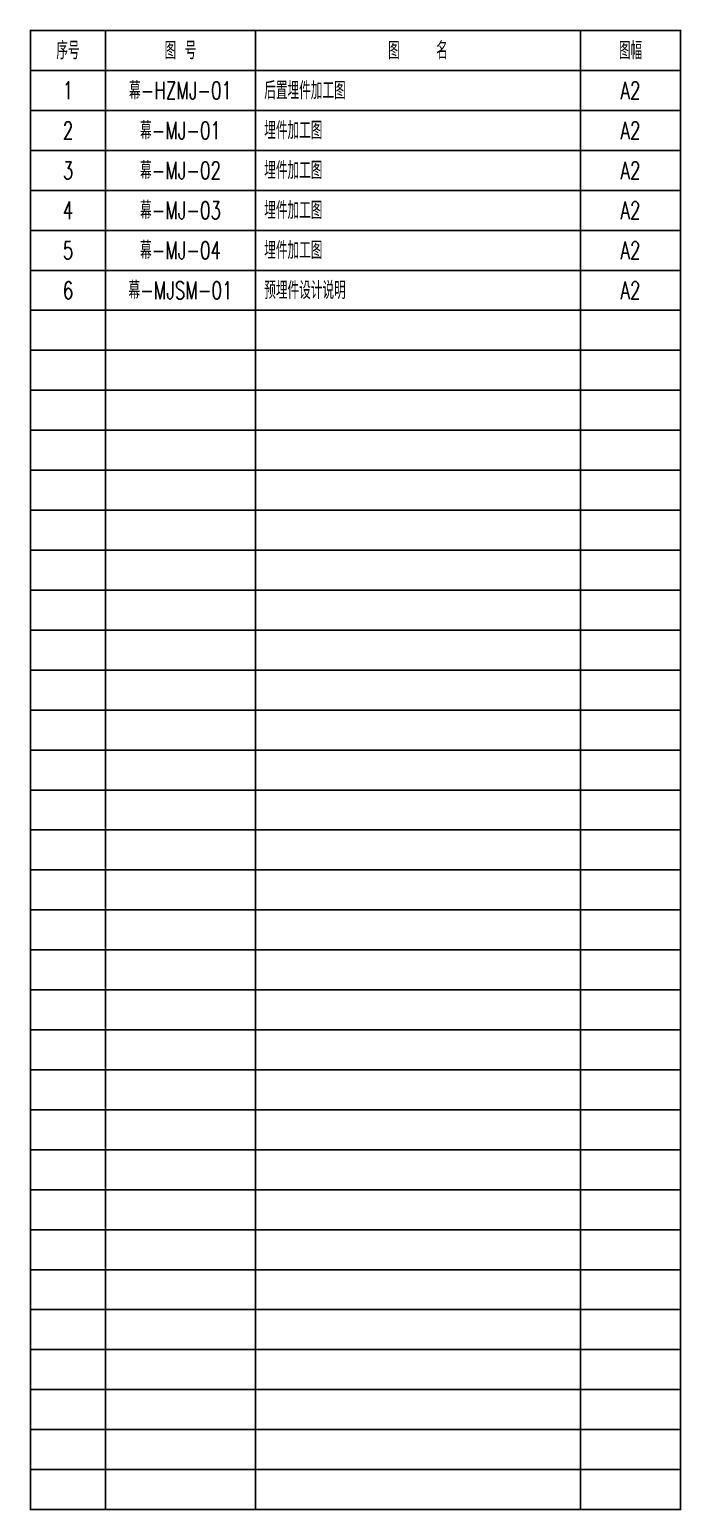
# Model space of a CAD drawing. Extents: x -104256 to -27901, y -155913 to -111823.
# Drawn here: x -86426.7 to -86296.3, y -152264 to -151967.6 of the extents above; entities that cross this region are included whole.
import ezdxf
from ezdxf.enums import TextEntityAlignment as Align

# ---------------------------------------------------------------- set-up
doc = ezdxf.new("R2010")
doc.units = 0
doc.layers.add('!ZN1-标注-173', color=173, linetype='Continuous')
doc.styles.add('DHTEXT-1', font='ROMANS.shx', dxfattribs={"width": 0.7, "bigfont": 'CHINESE.shx'})

msp = doc.modelspace()

# ---------------------------------------------------------------- linework, layer by layer
at = {"layer": '!ZN1-标注-173', "color": 4, "ltscale": 30}
for p, q in [((-86411.51, -151967.79), (-86411.51, -151975.79)), ((-86381.51, -151967.79), (-86381.51, -151975.79)), ((-86316.51, -151967.79), (-86316.51, -151975.79)), ((-86411.51, -151975.79), (-86411.51, -152263.79)), ((-86381.51, -151975.79), (-86381.51, -152263.79)), ((-86316.51, -151975.79), (-86316.51, -152263.79)), ((-86426.51, -151983.79), (-86296.51, -151983.79)), ((-86426.51, -151991.79), (-86296.51, -151991.79)), ((-86426.51, -151999.79), (-86296.51, -151999.79)), ((-86426.51, -152007.79), (-86296.51, -152007.79)), ((-86426.51, -152015.79), (-86296.51, -152015.79)), ((-86426.51, -152023.79), (-86296.51, -152023.79)), ((-86426.51, -152031.79), (-86296.51, -152031.79)), ((-86426.51, -152039.79), (-86296.51, -152039.79)), ((-86426.51, -152047.79), (-86296.51, -152047.79)), ((-86426.51, -152055.79), (-86296.51, -152055.79)), ((-86426.51, -152063.79), (-86296.51, -152063.79)), ((-86426.51, -152071.79), (-86296.51, -152071.79)), ((-86426.51, -152079.79), (-86296.51, -152079.79)), ((-86426.51, -152087.79), (-86296.51, -152087.79)), ((-86426.51, -152095.79), (-86296.51, -152095.79)), ((-86426.51, -152103.79), (-86296.51, -152103.79)), ((-86426.51, -152111.79), (-86296.51, -152111.79)), ((-86426.51, -152119.79), (-86296.51, -152119.79)), ((-86426.51, -152127.79), (-86296.51, -152127.79)), ((-86426.51, -152135.79), (-86296.51, -152135.79)), ((-86426.51, -152143.79), (-86296.51, -152143.79)), ((-86426.51, -152151.79), (-86296.51, -152151.79)), ((-86426.51, -152159.79), (-86296.51, -152159.79)), ((-86426.51, -152167.79), (-86296.51, -152167.79)), ((-86426.51, -152175.79), (-86296.51, -152175.79)), ((-86426.51, -152183.79), (-86296.51, -152183.79)), ((-86426.51, -152191.79), (-86296.51, -152191.79)), ((-86426.51, -152199.79), (-86296.51, -152199.79)), ((-86426.51, -152207.79), (-86296.51, -152207.79)), ((-86426.51, -152215.79), (-86296.51, -152215.79)), ((-86426.51, -152223.79), (-86296.51, -152223.79)), ((-86426.51, -152231.79), (-86296.51, -152231.79)), ((-86426.51, -152239.79), (-86296.51, -152239.79)), ((-86426.51, -152247.79), (-86296.51, -152247.79)), ((-86426.51, -152255.79), (-86296.51, -152255.79))]:
    msp.add_line(p, q, dxfattribs=at)
at = {"layer": '!ZN1-标注-173', "color": 2, "const_width": 0.35}
for points in [[(-86426.51, -151967.79), (-86296.51, -151967.79), (-86296.51, -151975.79), (-86426.51, -151975.79)], [(-86426.51, -151975.79), (-86296.51, -151975.79), (-86296.51, -152263.79), (-86426.51, -152263.79)]]:
    msp.add_lwpolyline(points, close=True, dxfattribs=at)

# ---------------------------------------------------------------- texts
at = {"layer": '!ZN1-标注-173', "color": 7, "ltscale": 30, "style": 'DHTEXT-1', "width": 0.7}
for s, p in [('序号', (-86419.01, -151973.54)), ('图 号', (-86396.51, -151973.54)), ('图    名', (-86349.01, -151973.54)), ('图幅', (-86306.51, -151973.54)), ('1', (-86419.01, -151981.54)), ('幕-HZMJ-01', (-86396.51, -151981.54)), ('A2', (-86306.51, -151981.54)), ('2', (-86419.01, -151989.54)), ('幕-MJ-01', (-86396.51, -151989.54)), ('A2', (-86306.51, -151989.54)), ('3', (-86419.01, -151997.54)), ('幕-MJ-02', (-86396.51, -151997.54)), ('A2', (-86306.51, -151997.54)), ('4', (-86419.01, -152005.54)), ('幕-MJ-03', (-86396.51, -152005.54)), ('A2', (-86306.51, -152005.54)), ('幕-MJ-04', (-86396.51, -152013.54)), ('5', (-86419.01, -152013.54)), ('A2', (-86306.51, -152013.54)), ('6', (-86419.01, -152021.54)), ('幕-MJSM-01', (-86396.51, -152021.54)), ('A2', (-86306.51, -152021.54))]:
    msp.add_text(s, height=3.5, dxfattribs=at).set_placement(p, align=Align.CENTER)
for s, p in [('后置埋件加工图', (-86379.76, -151981.54)), ('埋件加工图', (-86379.76, -151989.54)), ('埋件加工图', (-86379.76, -151997.54)), ('埋件加工图', (-86379.76, -152005.54)), ('埋件加工图', (-86379.76, -152013.54)), ('预埋件设计说明', (-86379.76, -152021.54))]:
    msp.add_text(s, height=3.5, dxfattribs=at).set_placement(p)

doc.saveas('drawing.dxf')
